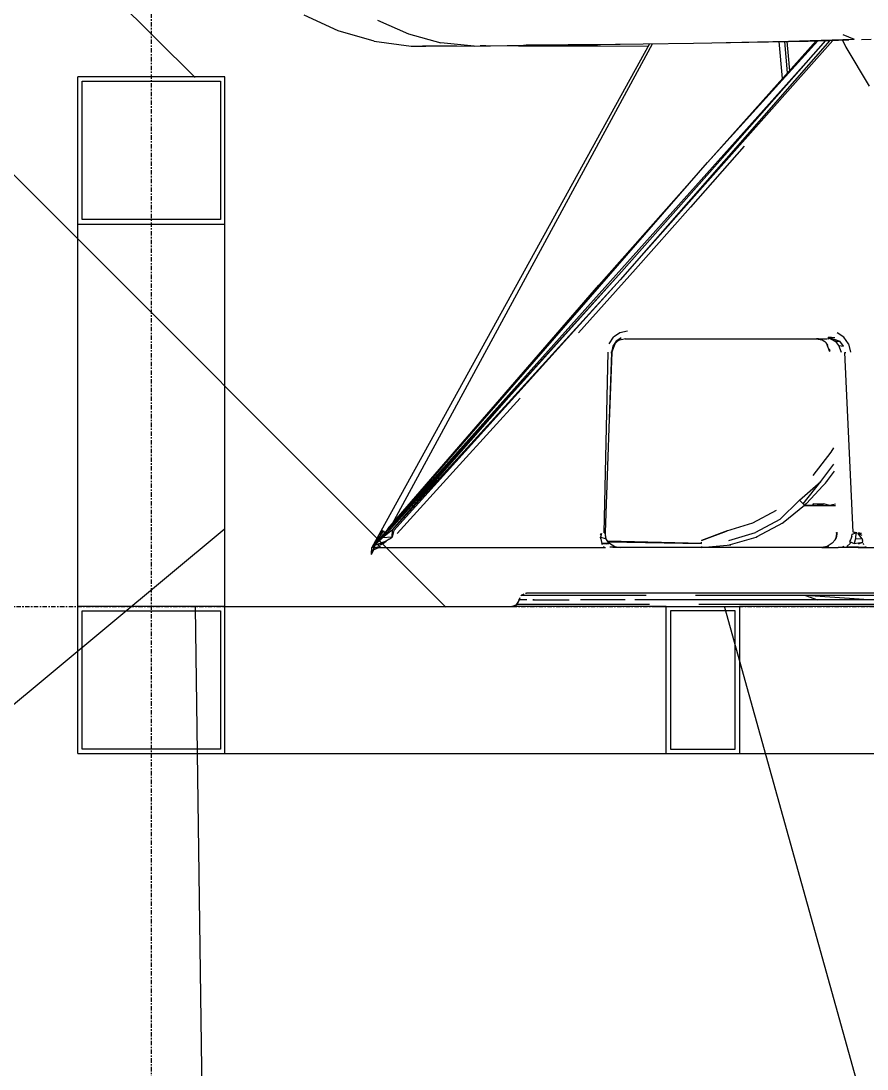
# Model space of a CAD drawing. Header units: millimetres. Extents: x -57554 to 16546, y 2142 to 98430.
# Drawn here: x -46508 to -45933, y 63773 to 64485 of the extents above; entities that cross this region are included whole.
import ezdxf

# ---------------------------------------------------------------- set-up
doc = ezdxf.new("R2010")
doc.units = ezdxf.units.MM
doc.linetypes.add('DXK_LINE_DOT3', pattern=[5.9187, 2.979, -0.9799, 0.9799, -0.9799])
doc.layers.add('S-Z2-A_TEXTUAL_ANNOTATION', color=7, linetype='Continuous')

msp = doc.modelspace()

# ---------------------------------------------------------------- linework, layer by layer
at = {"color": 1, "linetype": 'DXK_LINE_DOT3'}
for p, q in [((-46419.52, 61587.05), (-46419.52, 74087.05)), ((-52169.52, 64087.05), (-39169.52, 64087.05))]:
    msp.add_line(p, q, dxfattribs=at)
at = {"color": 2, "linetype": 'Continuous'}
for p, q in [((-46292.45, 64478.43), (-46315.57, 64489.11)), ((-46265.69, 64485.65), (-46244.74, 64476.21)), ((-46267.99, 64471.29), (-46292.45, 64478.43)), ((-46244.74, 64476.21), (-46222.64, 64470.27)), ((-45949.41, 64475.77), (-45941.71, 64472.75)), ((-46080.82, 64469.54), (-46269.49, 64127.1)), ((-46269.15, 64127.46), (-45960.86, 64471.75)), ((-46267.99, 64471.29), (-46242.74, 64467.89)), ((-46255.86, 64143.08), (-46078.62, 64469.57)), ((-46242.74, 64467.89), (-46239.98, 64467.91)), ((-46239.98, 64467.91), (-46232.89, 64467.98)), ((-46225, 64467.99), (-46235.2, 64467.94)), ((-46232.89, 64467.98), (-46221.53, 64468.09)), ((-46211.76, 64468.04), (-46225, 64467.99)), ((-46199.9, 64467.98), (-46222.64, 64470.27)), ((-46221.53, 64468.09), (-46199.9, 64467.98)), ((-46199.9, 64467.98), (-46166.43, 64468.66)), ((-46192.17, 64468.07), (-46195.84, 64468.06)), ((-46169.81, 64468.05), (-46192.17, 64468.07)), ((-46143.7, 64467.99), (-46169.81, 64468.05)), ((-46166.43, 64468.66), (-46143.22, 64468.9)), ((-46164.58, 64468.78), (-46136.15, 64469)), ((-46114.04, 64467.85), (-46143.7, 64467.99)), ((-46143.22, 64468.9), (-46116.03, 64469.16)), ((-46136.15, 64469), (-46103.81, 64469.3)), ((-46136.15, 64469), (-46116.03, 64469.16)), ((-46116.03, 64469.16), (-46085.11, 64469.48)), ((-46081.87, 64467.63), (-46114.04, 64467.85)), ((-46103.81, 64469.3), (-46085.11, 64469.48)), ((-46100.81, 64309.12), (-45956.14, 64471.88)), ((-45958.09, 64471.82), (-46100.81, 64309.12)), ((-46085.11, 64469.48), (-46050.74, 64469.93)), ((-46050.74, 64469.93), (-46013.2, 64470.56)), ((-45966.38, 64471.6), (-46041.22, 64388.83)), ((-46041.22, 64388.83), (-45967.39, 64471.57)), ((-46028.56, 64470.41), (-45986.31, 64471.35)), ((-46028.56, 64470.41), (-46013.2, 64470.56)), ((-46027.64, 64395.79), (-45960.84, 64471.75)), ((-46013.2, 64470.56), (-45972.83, 64471.42)), ((-45990.22, 64445.98), (-45992.49, 64471)), ((-45986.9, 64449.7), (-45988.84, 64471.08)), ((-45987.31, 64471.11), (-45986.43, 64461.37)), ((-45986.31, 64471.35), (-45941.74, 64472.65)), ((-45972.83, 64471.42), (-45945.15, 64472.17)), ((-45949.57, 64472.05), (-45947.32, 64467.31)), ((-45936.67, 64472.41), (-45929.98, 64472.59)), ((-45986.43, 64461.37), (-45985.5, 64451.27)), ((-45947.32, 64467.31), (-45931.43, 64440.79)), ((-46469.52, 64347.05), (-46469.52, 64447.05)), ((-46369.52, 64447.05), (-46469.52, 64447.05)), ((-46369.52, 64347.05), (-46369.52, 64447.05)), ((-46466.52, 64350.05), (-46466.52, 64444.05)), ((-46466.52, 64444.05), (-46372.52, 64444.05)), ((-46372.52, 64444.05), (-46372.52, 64350.05)), ((-46016.45, 64399.91), (-46052.86, 64358.6)), ((-46099.9, 64314.52), (-46027.64, 64395.79)), ((-46269.43, 64127.15), (-46041.22, 64388.83)), ((-46041.22, 64388.83), (-46115.29, 64305.49)), ((-46052.86, 64358.6), (-46090.33, 64316.36)), ((-46469.52, 64347.05), (-46369.52, 64347.05)), ((-46469.52, 64087.05), (-46469.52, 64347.05)), ((-46372.52, 64350.05), (-46466.52, 64350.05)), ((-46369.52, 64087.05), (-46369.52, 64347.05)), ((-46269.15, 64127.46), (-46099.9, 64314.52)), ((-46099.9, 64314.52), (-46137.6, 64272.46)), ((-46090.33, 64316.36), (-46128.95, 64273.1)), ((-46115.29, 64305.49), (-46269.43, 64127.16)), ((-46258.71, 64139.78), (-46115.29, 64305.49)), ((-46100.81, 64309.12), (-46255.56, 64139.24)), ((-46254.55, 64138.64), (-46100.81, 64309.12)), ((-46176.47, 64229.34), (-46137.6, 64272.46)), ((-46108.31, 64265.5), (-46105.28, 64270.1)), ((-46100.84, 64273.15), (-46105.28, 64270.1)), ((-46100.06, 64269.78), (-46103.44, 64267.47)), ((-46101.86, 64267.8), (-46100.06, 64269.78)), ((-46097.1, 64269.1), (-46101.86, 64267.8)), ((-46095.62, 64274.23), (-46100.84, 64273.15)), ((-46097.26, 64269.05), (-45960, 64269.05)), ((-45967.14, 64269.05), (-45963.66, 64268.34)), ((-45965.94, 64268.97), (-45967.13, 64269.05)), ((-45966.96, 64269.04), (-45964.78, 64268.73)), ((-45966.85, 64269.05), (-45965.94, 64268.97)), ((-45963.66, 64268.34), (-45964.78, 64268.73)), ((-45963.66, 64268.34), (-45962.6, 64267.8)), ((-45959.33, 64269.45), (-45959.55, 64269.23)), ((-45959.55, 64269.23), (-45958.81, 64268.97)), ((-45959.13, 64269.75), (-45959.33, 64269.45)), ((-45959.13, 64269.75), (-45958.94, 64270.13)), ((-45954.41, 64267.12), (-45959.13, 64269.75)), ((-45958.81, 64268.97), (-45959.13, 64269.75)), ((-45959.13, 64269.75), (-45951.32, 64267.47)), ((-45954.79, 64269.78), (-45958.94, 64270.13)), ((-45958.94, 64270.13), (-45951.32, 64267.47)), ((-45948.55, 64270.12), (-45953.07, 64273.16)), ((-45945.4, 64265.52), (-45948.55, 64270.12)), ((-46106.7, 64259.78), (-46103.44, 64267.47)), ((-46105.78, 64263.98), (-46106.7, 64259.78)), ((-46106.46, 64259.74), (-46103.44, 64267.47)), ((-46103.44, 64267.47), (-46105.78, 64263.98)), ((-46104.03, 64265.97), (-46103.74, 64266.31)), ((-46103.74, 64266.31), (-46102.85, 64267.12)), ((-46101.86, 64267.8), (-46102.85, 64267.12)), ((-45962.6, 64267.8), (-45961.61, 64267.12)), ((-45961.61, 64267.12), (-45960.71, 64266.31)), ((-45959.92, 64265.38), (-45960.71, 64266.31)), ((-45958.14, 64260.13), (-45960.42, 64265.97)), ((-45959.25, 64264.36), (-45959.92, 64265.38)), ((-45958.03, 64260.84), (-45958.29, 64262.07)), ((-45954.41, 64267.12), (-45951.32, 64267.47)), ((-45953.49, 64266.31), (-45954.41, 64267.12)), ((-45952.66, 64265.38), (-45953.48, 64266.31)), ((-45951.95, 64264.36), (-45952.66, 64265.38)), ((-45950.19, 64259.6), (-45951.95, 64264.36)), ((-45951.95, 64264.36), (-45948.88, 64263.98)), ((-45948.88, 64263.98), (-45951.32, 64267.47)), ((-45945.4, 64265.52), (-45944.05, 64260.01)), ((-46111.59, 64137.1), (-46108.92, 64259.98)), ((-46110.8, 64137.4), (-46106.31, 64259.7)), ((-46108.04, 64212.65), (-46106.24, 64259.66)), ((-46107.02, 64259.82), (-46106.74, 64259.78)), ((-46106.7, 64259.78), (-46107.02, 64259.82)), ((-46106.46, 64259.74), (-46106.7, 64259.78)), ((-46106.31, 64259.7), (-46106.46, 64259.74)), ((-46106.24, 64259.66), (-46106.31, 64260.13)), ((-46106.24, 64259.66), (-46106.31, 64259.7)), ((-45947.87, 64259.78), (-45947.26, 64259.82)), ((-45947.87, 64259.78), (-45947.79, 64259.78)), ((-45942.37, 64137.47), (-45947.87, 64259.78)), ((-45947.79, 64259.78), (-45947.26, 64259.82)), ((-46176.47, 64229.34), (-46256.58, 64139.85)), ((-46255.56, 64139.24), (-46176.47, 64229.34)), ((-46168.82, 64228.73), (-46209.96, 64183.25)), ((-45957.48, 64192.01), (-45969.64, 64176.09)), ((-45955.76, 64194.81), (-45957.48, 64192.01)), ((-46257.74, 64139.92), (-46216.51, 64185.15)), ((-46209.96, 64183.25), (-46252.36, 64136.7)), ((-45964.3, 64172.05), (-45955.35, 64183.72)), ((-45955.18, 64178.97), (-45961.29, 64170.96)), ((-45978.83, 64159.26), (-45964.3, 64172.05)), ((-45976.3, 64156.81), (-45964.3, 64172.05)), ((-45974.1, 64156.97), (-45960.02, 64172.34)), ((-45978.83, 64159.26), (-45992.08, 64146.08)), ((-45975.42, 64155.79), (-45989.89, 64144)), ((-45976.3, 64156.81), (-45978.83, 64159.26)), ((-45976.3, 64156.81), (-45975.42, 64155.79)), ((-45976.3, 64156.81), (-45975.17, 64155.82)), ((-45975.42, 64155.79), (-45975.17, 64155.82)), ((-45969.17, 64155.82), (-45975.42, 64155.79)), ((-45975.17, 64155.82), (-45974.1, 64156.98)), ((-45975.17, 64155.82), (-45974.96, 64155.82)), ((-45975.17, 64155.82), (-45974.96, 64155.82)), ((-45974.96, 64155.82), (-45970.27, 64155.82)), ((-45974.96, 64155.82), (-45969.17, 64155.82)), ((-45962.74, 64155.82), (-45969.52, 64156.93)), ((-45969.52, 64156.93), (-45962.23, 64156.93)), ((-45969.17, 64155.82), (-45969.52, 64156.93)), ((-45969.17, 64155.82), (-45954.33, 64155.82)), ((-45958.45, 64155.82), (-45962.23, 64156.93)), ((-45954.36, 64156.54), (-45958.45, 64155.82)), ((-45994.55, 64152.41), (-46010.62, 64143.69)), ((-46262.22, 64133.8), (-46256.58, 64139.85)), ((-46261.32, 64136), (-46257.74, 64139.92)), ((-46010.62, 64143.69), (-46028.47, 64138.32)), ((-45992.08, 64146.08), (-46008.73, 64137.3)), ((-45989.89, 64144), (-46008.31, 64134.27)), ((-45990.42, 64143.71), (-45989.89, 64144)), ((-46268.68, 64127.97), (-46261.32, 64136)), ((-46268.12, 64128.75), (-46265.13, 64133.34)), ((-46267.82, 64128.54), (-46262.22, 64133.8)), ((-46263.05, 64134.69), (-46266.36, 64130.81)), ((-46261.32, 64136), (-46265.17, 64131.77)), ((-46262.36, 64138.69), (-46265.13, 64133.34)), ((-46265.13, 64133.34), (-46261.66, 64138.34)), ((-46262.61, 64138.81), (-46262.8, 64138.9)), ((-46262.36, 64138.69), (-46262.61, 64138.81)), ((-46255.56, 64139.24), (-46262.22, 64133.8)), ((-46255.84, 64134.21), (-46262.22, 64133.8)), ((-46261.23, 64138.12), (-46261.66, 64138.34)), ((-46261.66, 64138.34), (-46260.99, 64137.1)), ((-46257.74, 64132.88), (-46259.74, 64131.51)), ((-46257.74, 64132.88), (-46255.84, 64134.21)), ((-46255.84, 64134.21), (-46255.56, 64139.24)), ((-46254.55, 64138.64), (-46255.84, 64134.21)), ((-46114.08, 64135.43), (-46113.52, 64136.78)), ((-46113.52, 64136.78), (-46113.98, 64134.19)), ((-46113.98, 64134.19), (-46110.64, 64133.38)), ((-46113.83, 64132.99), (-46113.98, 64134.19)), ((-46113.83, 64132.99), (-46113.63, 64131.85)), ((-46111.28, 64137.18), (-46111.59, 64137.1)), ((-46111.59, 64137.1), (-46111.28, 64137.18)), ((-46110.87, 64137.33), (-46111.03, 64137.26)), ((-46110.57, 64133.77), (-46111.03, 64137.26)), ((-46111.03, 64137.26), (-46110.64, 64133.38)), ((-46110.96, 64136.71), (-46110.8, 64137.4)), ((-46110.8, 64137.4), (-46110.87, 64137.33)), ((-46110.64, 64133.38), (-46108.53, 64129.89)), ((-46110.57, 64133.77), (-46110.52, 64133.59)), ((-46110.52, 64133.59), (-46110.57, 64133.77)), ((-46110, 64132.36), (-46110.52, 64133.59)), ((-46028.06, 64138.44), (-46045.48, 64131.85)), ((-46045.48, 64131.85), (-46028.47, 64138.32)), ((-46027.36, 64128.79), (-46008.31, 64134.27)), ((-46026.75, 64131.91), (-46008.73, 64137.3)), ((-46008.31, 64134.27), (-46007.59, 64134.65)), ((-45954.45, 64132.36), (-45953.93, 64133.59)), ((-45953.57, 64134.89), (-45953.93, 64133.59)), ((-45953.88, 64133.77), (-45953.49, 64136.71)), ((-45953.38, 64136.23), (-45953.65, 64137.4)), ((-45953.38, 64136.23), (-45953.57, 64134.89)), ((-45953.36, 64137.58), (-45953.38, 64136.23)), ((-45943.55, 64133.59), (-45944.07, 64132.36)), ((-45943.19, 64134.89), (-45943.55, 64133.59)), ((-45943.19, 64134.89), (-45943, 64136.23)), ((-45943, 64136.23), (-45940.36, 64137.18)), ((-45941.48, 64137.33), (-45941.96, 64137.4)), ((-45940.66, 64133.38), (-45941.64, 64129.89)), ((-45940.95, 64137.26), (-45941.48, 64137.33)), ((-45940.37, 64137.18), (-45940.95, 64137.26)), ((-45940.36, 64137.18), (-45940.66, 64133.38)), ((-45940.66, 64133.38), (-45936.2, 64132.96)), ((-45940.37, 64137.18), (-45939.75, 64137.1)), ((-45939.75, 64137.1), (-45940.36, 64137.18)), ((-45936.2, 64132.96), (-45939.11, 64137.01)), ((-45938.45, 64136.93), (-45939.11, 64137.01)), ((-45939.11, 64137.01), (-45936.46, 64135.43)), ((-45937.79, 64136.85), (-45938.45, 64136.93)), ((-45937.14, 64136.78), (-45937.79, 64136.85)), ((-45936.5, 64136.7), (-45937.14, 64136.78)), ((-45936.21, 64132.99), (-45936, 64131.85)), ((-46269.74, 64122.88), (-46269.52, 64127.05)), ((-46269.68, 64123), (-46268.23, 64125.66)), ((-46269.52, 64127.05), (-46269.43, 64127.15)), ((-46269.43, 64127.15), (-46269.15, 64127.45)), ((-46269.21, 64127.61), (-46268.13, 64128.75)), ((-46268.13, 64128.75), (-46269.21, 64127.61)), ((-46269.15, 64127.45), (-46268.68, 64127.96)), ((-46269.01, 64124.7), (-46268.14, 64126.67)), ((-46267.28, 64128.91), (-46268.68, 64127.96)), ((-46268.14, 64126.67), (-46268.68, 64127.96)), ((-46268.64, 64125.22), (-46268.21, 64125.68)), ((-46264.96, 64127.04), (-46268.21, 64125.68)), ((-46268.21, 64125.68), (-46268.14, 64126.67)), ((-46268.21, 64125.68), (-46267.73, 64126.09)), ((-46267.28, 64128.91), (-46268.14, 64126.67)), ((-46264, 64127.94), (-46268.14, 64126.67)), ((-46267.72, 64130.31), (-46268.13, 64128.75)), ((-46268.13, 64128.75), (-46268.08, 64128.77)), ((-46267.72, 64130.31), (-46268.12, 64128.75)), ((-46267.73, 64126.09), (-46267.2, 64126.43)), ((-46267.28, 64128.91), (-46261.74, 64130.19)), ((-46265.5, 64129.27), (-46267.28, 64128.91)), ((-46266.36, 64130.81), (-46266.63, 64130.49)), ((-46259.74, 64131.51), (-46266.05, 64129.19)), ((-46266.02, 64126.89), (-46264.39, 64127.28)), ((-46266.02, 64126.89), (-46265.4, 64127.01)), ((-46261.74, 64130.19), (-46265.5, 64129.27)), ((-46265.5, 64129.27), (-46264, 64127.94)), ((-46265.4, 64127.01), (-46264.77, 64127.05)), ((-46264.77, 64127.05), (-46110.7, 64127.05)), ((-46264.39, 64127.28), (-46264, 64127.94)), ((-46264.39, 64127.28), (-46264.03, 64127.88)), ((-46264.03, 64127.88), (-46264, 64127.94)), ((-46263.6, 64129.01), (-46261.74, 64130.19)), ((-46261.74, 64130.19), (-46259.74, 64131.51)), ((-46113.63, 64131.85), (-46113.38, 64130.81)), ((-46113.38, 64130.81), (-46113.08, 64129.86)), ((-46108.53, 64129.89), (-46113.08, 64129.86)), ((-46112.75, 64129.03), (-46113.08, 64129.86)), ((-46113.08, 64129.86), (-46112.97, 64129.58)), ((-46113.08, 64129.86), (-46110.28, 64129.72)), ((-46112.75, 64129.03), (-46112.97, 64129.58)), ((-46111.99, 64127.78), (-46111.57, 64127.38)), ((-46111.99, 64127.78), (-46111.72, 64127.52)), ((-46111.72, 64127.52), (-46111.57, 64127.38)), ((-46110.28, 64129.72), (-46108.53, 64129.89)), ((-46107.94, 64130.05), (-46110, 64132.36)), ((-46045.48, 64129.86), (-46109.16, 64131.41)), ((-46108.77, 64130.97), (-46045.48, 64129.86)), ((-46107.94, 64130.05), (-46104.44, 64127.73)), ((-46107.84, 64127.57), (-46105.31, 64127.65)), ((-45963.64, 64127.05), (-46105.69, 64127.05)), ((-46105.31, 64127.65), (-46104.44, 64127.73)), ((-46104.44, 64127.73), (-46100.83, 64127.05)), ((-46045.48, 64129.86), (-46045.48, 64130.81)), ((-46045.48, 64130.1), (-46045.48, 64130.81)), ((-46045.48, 64129.86), (-46045.48, 64130.1)), ((-46045.48, 64127.05), (-46025.47, 64128.98)), ((-46045.48, 64127.78), (-46045.48, 64127.38)), ((-46045.48, 64127.38), (-46045.48, 64127.14)), ((-46045.48, 64127.05), (-46045.48, 64127.14)), ((-45963.64, 64127.05), (-45961.48, 64127.14)), ((-45963.64, 64127.05), (-45962.75, 64127.05)), ((-45960.02, 64127.73), (-45963.63, 64127.05)), ((-45963.63, 64127.05), (-45961.48, 64127.14)), ((-45962.75, 64127.05), (-45952.37, 64127.05)), ((-45959.04, 64127.87), (-45960.24, 64127.42)), ((-45956.51, 64130.05), (-45960.02, 64127.73)), ((-45959.2, 64127.81), (-45959.04, 64127.87)), ((-45956.51, 64130.05), (-45954.45, 64132.36)), ((-45938.89, 64127.05), (-45952.37, 64127.05)), ((-45948.66, 64127.87), (-45949.86, 64127.42)), ((-45944.06, 64130.05), (-45946.65, 64127.73)), ((-45946.65, 64127.73), (-45943.14, 64127.65)), ((-45944.07, 64132.36), (-45944.74, 64131.21)), ((-45944.74, 64131.21), (-45944.06, 64130.05)), ((-45944.74, 64131.21), (-45941.64, 64129.89)), ((-45943.14, 64127.65), (-45938.74, 64127.57)), ((-45941.64, 64129.89), (-45935.75, 64130.81)), ((-45933.08, 64127.05), (-45938.89, 64127.05)), ((-45938.89, 64127.05), (-45933.08, 64127.05)), ((-45938.59, 64129.72), (-45935.75, 64130.81)), ((-45935.75, 64130.81), (-45936, 64131.85)), ((-45935.35, 64129.58), (-45935.46, 64129.86)), ((-45935.13, 64129.03), (-45935.46, 64129.86)), ((-45935.13, 64129.03), (-45935.35, 64129.58)), ((-45934.36, 64127.78), (-45934.1, 64127.52)), ((-45934.36, 64127.78), (-45933.95, 64127.38)), ((-45934.1, 64127.52), (-45933.95, 64127.38)), ((-45933.08, 64127.05), (-45912.33, 64127.05)), ((-46269.77, 64122.32), (-46269.69, 64122.94)), ((-46269.77, 64122.32), (-46269.74, 64122.88)), ((-46269.74, 64122.88), (-46269.69, 64123.66)), ((-46269.74, 64122.88), (-46269.54, 64123.56)), ((-46269.69, 64123.66), (-46269.65, 64124.52)), ((-46269.69, 64122.94), (-46269.54, 64123.56)), ((-46269.67, 64123.05), (-46268.91, 64124.85)), ((-46269.01, 64124.7), (-46268.64, 64125.22)), ((-46269.01, 64124.7), (-46268.66, 64125.19)), ((-46170.21, 64089.7), (-46169.72, 64090.63)), ((-46170, 64089.8), (-46169.86, 64090.14)), ((-46169.85, 64090.23), (-46169.75, 64090.51)), ((-46169.76, 64090.36), (-46169.24, 64091.55)), ((-46169.69, 64090.66), (-46169.6, 64091.09)), ((-46169.49, 64091.55), (-46168.76, 64093.26)), ((-46169.49, 64091.55), (-46169.43, 64091.93)), ((-46164.11, 64091.55), (-46169.49, 64091.55)), ((-46168.3, 64094.32), (-46167.87, 64094.76)), ((-46168.3, 64094.32), (-46168.05, 64094.58)), ((-46168.05, 64094.58), (-46167.87, 64094.76)), ((-46083.15, 64094.59), (-46167.96, 64094.59)), ((-46167.87, 64094.76), (-46166.55, 64095.46)), ((-46167.87, 64094.76), (-46167.58, 64095)), ((-46166.54, 64095.47), (-46166, 64095.68)), ((-46165.13, 64096.02), (-46164.52, 64096.05)), ((-45800.27, 64096.05), (-46164.52, 64096.05)), ((-46159.21, 64091.55), (-46160.06, 64091.55)), ((-46160.06, 64091.55), (-46135.32, 64091.55)), ((-46097.38, 64091.55), (-46127.76, 64091.55)), ((-45780.77, 64091.55), (-46090.68, 64091.55)), ((-45787.42, 64094.59), (-46049.44, 64094.59)), ((-45931.62, 64091.55), (-45974.61, 64094.59)), ((-45974.61, 64094.59), (-45966.56, 64091.55)), ((-46469.52, 63987.05), (-46469.52, 64087.05)), ((-46369.52, 64087.05), (-46469.52, 64087.05)), ((-46466.52, 63990.05), (-46466.52, 64084.05)), ((-46466.52, 64084.05), (-46372.52, 64084.05)), ((-46372.52, 64084.05), (-46372.52, 63990.05)), ((-46369.52, 63987.05), (-46369.52, 64087.05)), ((-46369.52, 64087.05), (-46174.19, 64087.05)), ((-46174.47, 64087.05), (-46173.02, 64087.42)), ((-46069.52, 64087.05), (-46174.47, 64087.05)), ((-46174.19, 64087.05), (-46173.86, 64087.09)), ((-46174.19, 64087.05), (-46173.8, 64087.05)), ((-46173.86, 64087.09), (-46173.25, 64087.2)), ((-46173.81, 64087.22), (-46171.07, 64088.41)), ((-46173.25, 64087.2), (-46172.67, 64087.39)), ((-46172.67, 64087.39), (-46172.33, 64087.54)), ((-46172.26, 64087.6), (-46172.01, 64087.74)), ((-46171.86, 64087.82), (-46171.5, 64088.07)), ((-46171.59, 64087.96), (-46170.82, 64088.52)), ((-46171.11, 64088.35), (-46170.28, 64089.58)), ((-46171.11, 64088.35), (-46170.68, 64088.78)), ((-46171.11, 64088.35), (-46170.94, 64088.52)), ((-46170.94, 64088.52), (-46170.68, 64088.78)), ((-46170.82, 64088.52), (-46170.31, 64089.27)), ((-46080.87, 64088.52), (-46170.82, 64088.52)), ((-46170.31, 64089.27), (-46170, 64089.8)), ((-46078.34, 64087.05), (-46069.52, 64087.05)), ((-46069.52, 63987.05), (-46069.52, 64087.05)), ((-46069.52, 64087.05), (-46019.52, 64087.05)), ((-46022.52, 64084.05), (-46066.52, 64084.05)), ((-46066.52, 64084.05), (-46066.52, 63990.05)), ((-45772.48, 64088.52), (-46047.32, 64088.52)), ((-46022.52, 63990.05), (-46022.52, 64084.05)), ((-46019.52, 64087.05), (-46019.52, 63987.05)), ((-45752.9, 64087.05), (-46019.52, 64087.05)), ((-46469.52, 63987.05), (-46369.52, 63987.05)), ((-46372.52, 63990.05), (-46466.52, 63990.05)), ((-46369.52, 63987.05), (-46069.52, 63987.05)), ((-46069.52, 63987.05), (-46019.52, 63987.05)), ((-46066.52, 63990.05), (-46022.52, 63990.05)), ((-46019.52, 63987.05), (-45694.52, 63987.05))]:
    msp.add_line(p, q, dxfattribs=at)
at = {"layer": 'S-Z2-A_TEXTUAL_ANNOTATION'}
for p, q in [((-46389.81, 64446.56), (-46743.36, 64800.11)), ((-46219.27, 64086.56), (-46572.82, 64440.11)), ((-46370.01, 64139.35), (-46803.01, 63779.35)), ((-46389.81, 64086.56), (-46383.36, 63619.35)), ((-46029.81, 64086.56), (-45786.27, 63213.56))]:
    msp.add_line(p, q, dxfattribs=at)

doc.saveas('drawing.dxf')
